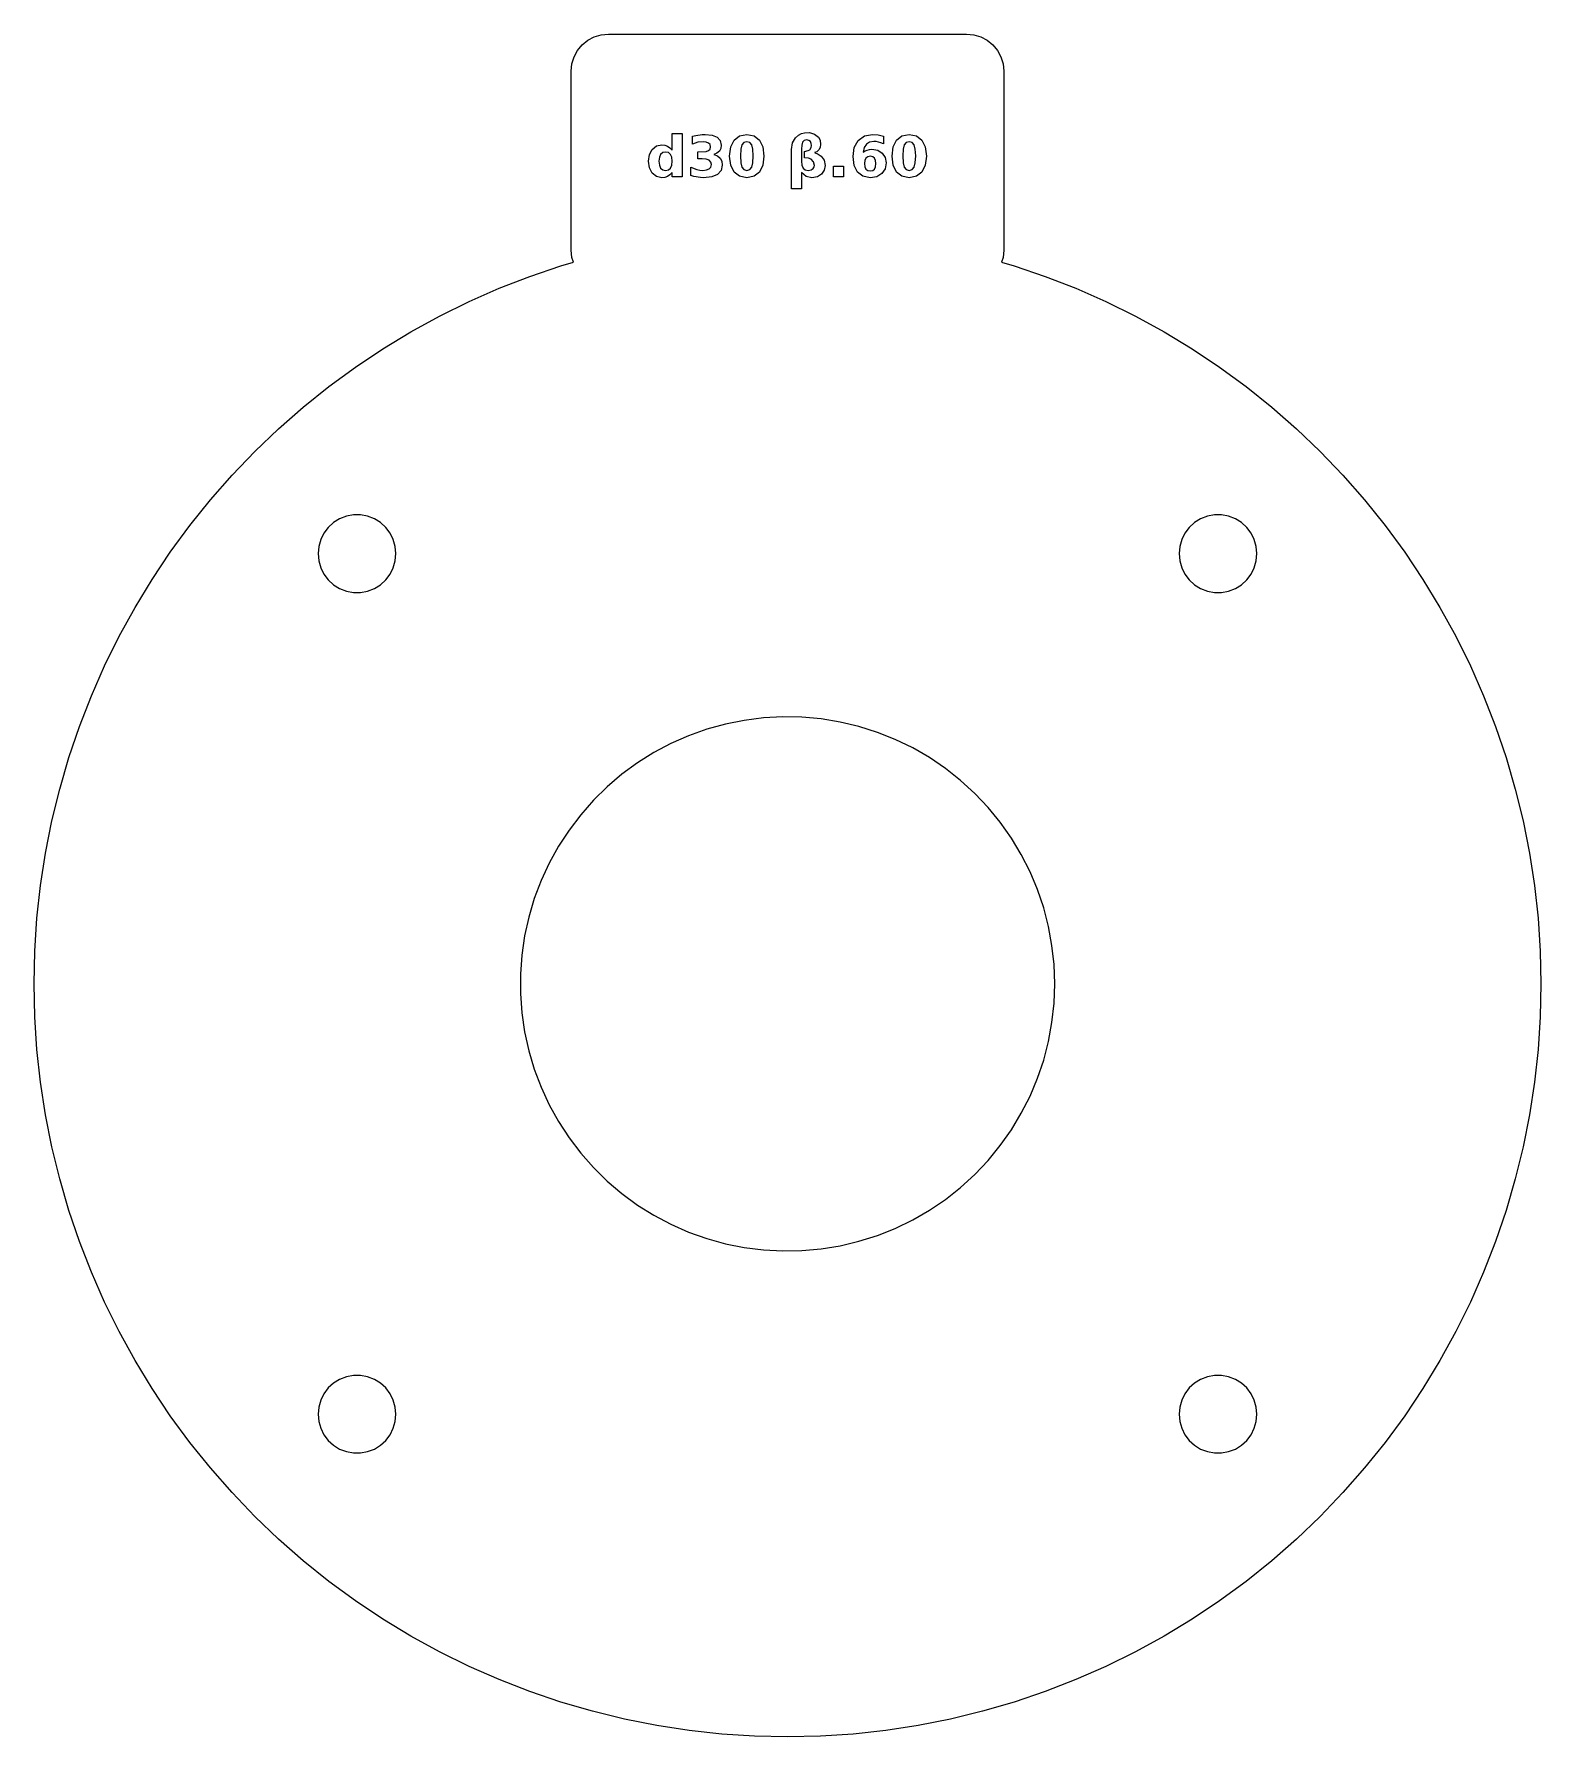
# Model space of a CAD drawing. Header units: millimetres. Extents: x -42.1 to 42.1, y -42.1 to 53.1.
import ezdxf

# ---------------------------------------------------------------- set-up
doc = ezdxf.new("R2010")
doc.units = ezdxf.units.MM
doc.layers.add('CUT', color=1, linetype='Continuous')
doc.layers.add('ENGRAVE', color=5, linetype='Continuous')

msp = doc.modelspace()

# ---------------------------------------------------------------- linework, layer by layer
at = {"layer": 'CUT'}
for points in [[(21.0375, 36.438), (22.6069, 35.4857), (24.1332, 34.4658), (25.6136, 33.3804), (27.0453, 32.2313), (28.4255, 31.021), (29.7515, 29.7515), (31.021, 28.4255), (32.2313, 27.0453), (33.3804, 25.6136), (34.4658, 24.1332), (35.4857, 22.6069), (36.438, 21.0375), (37.321, 19.4281), (38.1329, 17.7817), (38.8722, 16.1014), (39.5376, 14.3905), (40.1277, 12.6522), (40.6413, 10.8898), (41.0777, 9.1067), (41.4358, 7.3063), (41.7151, 5.4919), (41.9149, 3.6671), (42.035, 1.8353), (42.075, 0), (42.035, -1.8353), (41.9149, -3.6671), (41.7151, -5.4919), (41.4358, -7.3063), (41.0777, -9.1067), (40.6413, -10.8898), (40.1277, -12.6522), (39.5376, -14.3905), (38.8722, -16.1014), (38.1329, -17.7817), (37.321, -19.4281), (36.438, -21.0375), (35.4857, -22.6069), (34.4658, -24.1332), (33.3804, -25.6136), (32.2313, -27.0453), (31.021, -28.4255), (29.7515, -29.7515), (28.4255, -31.021), (27.0453, -32.2313), (25.6136, -33.3804), (24.1332, -34.4658), (22.6069, -35.4857), (21.0375, -36.438), (19.4281, -37.321), (17.7817, -38.1329), (16.1014, -38.8722), (14.3905, -39.5376), (12.6522, -40.1277), (10.8898, -40.6413), (9.1067, -41.0777), (7.3063, -41.4358), (5.4919, -41.7151), (3.6671, -41.9149), (1.8353, -42.035), (0, -42.075), (-1.8353, -42.035), (-3.6671, -41.9149), (-5.4919, -41.7151), (-7.3063, -41.4358), (-9.1067, -41.0777), (-10.8898, -40.6413), (-12.6522, -40.1277), (-14.3905, -39.5376), (-16.1014, -38.8722), (-17.7817, -38.1329), (-19.4281, -37.321), (-21.0375, -36.438), (-22.6069, -35.4857), (-24.1332, -34.4658), (-25.6136, -33.3804), (-27.0453, -32.2313), (-28.4255, -31.021), (-29.7515, -29.7515), (-31.021, -28.4255), (-32.2313, -27.0453), (-33.3804, -25.6136), (-34.4658, -24.1332), (-35.4857, -22.6069), (-36.438, -21.0375), (-37.321, -19.4281), (-38.1329, -17.7817), (-38.8722, -16.1014), (-39.5376, -14.3905), (-40.1277, -12.6522), (-40.6413, -10.8898), (-41.0777, -9.1067), (-41.4358, -7.3063), (-41.7151, -5.4919), (-41.9149, -3.6671), (-42.035, -1.8353), (-42.075, 0), (-42.035, 1.8353), (-41.9149, 3.6671), (-41.7151, 5.4919), (-41.4358, 7.3063), (-41.0777, 9.1067), (-40.6413, 10.8898), (-40.1277, 12.6522), (-39.5376, 14.3905), (-38.8722, 16.1014), (-38.1329, 17.7817), (-37.321, 19.4281), (-36.438, 21.0375), (-35.4857, 22.6069), (-34.4658, 24.1332), (-33.3804, 25.6136), (-32.2313, 27.0453), (-31.021, 28.4255), (-29.7515, 29.7515), (-28.4255, 31.021), (-27.0453, 32.2313), (-25.6136, 33.3804), (-24.1332, 34.4658), (-22.6069, 35.4857), (-21.0375, 36.438), (-19.4281, 37.321), (-17.7817, 38.1329), (-16.1014, 38.8722), (-14.3905, 39.5376), (-12.6522, 40.1277), (-11.9553, 40.3308), (-12.0355, 40.5951), (-12.075, 40.9963), (-12.075, 51.0037), (-12.0355, 51.4049), (-11.9174, 51.7942), (-11.7256, 52.153), (-11.4675, 52.4675), (-11.153, 52.7256), (-10.7942, 52.9174), (-10.4049, 53.0355), (-10.0037, 53.075), (10.0037, 53.075), (10.4049, 53.0355), (10.7942, 52.9174), (11.153, 52.7256), (11.4675, 52.4675), (11.7256, 52.153), (11.9174, 51.7942), (12.0355, 51.4049), (12.075, 51.0037), (12.075, 40.9963), (12.0355, 40.5951), (11.9553, 40.3308), (12.6522, 40.1277), (14.3905, 39.5376), (16.1014, 38.8722), (17.7817, 38.1329), (19.4281, 37.321)], [(-22.1927, 25.1865), (-22.4345, 25.5067), (-22.7311, 25.7771), (-23.0723, 25.9883), (-23.4465, 26.1333), (-23.841, 26.207), (-24.2423, 26.207), (-24.6368, 26.1333), (-25.011, 25.9883), (-25.3522, 25.7771), (-25.6487, 25.5067), (-25.8906, 25.1865), (-26.0695, 24.8272), (-26.1793, 24.4412), (-26.2163, 24.0416), (-26.1793, 23.642), (-26.0695, 23.256), (-25.8906, 22.8968), (-25.6487, 22.5766), (-25.3522, 22.3062), (-25.011, 22.0949), (-24.6368, 21.95), (-24.2423, 21.8762), (-23.841, 21.8762), (-23.4465, 21.95), (-23.0723, 22.0949), (-22.7311, 22.3062), (-22.4345, 22.5766), (-22.1927, 22.8968), (-22.0138, 23.256), (-21.904, 23.642), (-21.867, 24.0416), (-21.904, 24.4412), (-22.0138, 24.8272)], [(25.6487, 25.5067), (25.3522, 25.7771), (25.011, 25.9883), (24.6368, 26.1333), (24.2423, 26.207), (23.841, 26.207), (23.4465, 26.1333), (23.0723, 25.9883), (22.7311, 25.7771), (22.4345, 25.5067), (22.1927, 25.1865), (22.0138, 24.8272), (21.904, 24.4412), (21.867, 24.0416), (21.904, 23.642), (22.0138, 23.256), (22.1927, 22.8968), (22.4345, 22.5766), (22.7311, 22.3062), (23.0723, 22.0949), (23.4465, 21.95), (23.841, 21.8762), (24.2423, 21.8762), (24.6368, 21.95), (25.011, 22.0949), (25.3522, 22.3062), (25.6487, 22.5766), (25.8906, 22.8968), (26.0695, 23.256), (26.1793, 23.642), (26.2163, 24.0416), (26.1793, 24.4412), (26.0695, 24.8272), (25.8906, 25.1865)], [(13.9624, 5.2731), (13.5455, 6.2668), (13.058, 7.2279), (12.5024, 8.1513), (11.8817, 9.0322), (11.1989, 9.866), (10.4578, 10.6484), (9.6622, 11.3752), (8.8162, 12.0428), (7.9242, 12.6475), (6.991, 13.1864), (6.0213, 13.6565), (5.0201, 14.0553), (3.9928, 14.3809), (2.9447, 14.6316), (1.8813, 14.8059), (0.808, 14.9031), (-0.2695, 14.9225), (-1.3455, 14.8642), (-2.4146, 14.7283), (-3.4711, 14.5157), (-4.5094, 14.2274), (-5.5243, 13.8649), (-6.5104, 13.4302), (-7.4625, 12.9254), (-8.3757, 12.3532), (-9.2452, 11.7166), (-10.0666, 11.019), (-10.8354, 10.2639), (-11.5478, 9.4553), (-12.2, 8.5974), (-12.7886, 7.6946), (-13.3104, 6.7518), (-13.7629, 5.7737), (-14.1437, 4.7656), (-14.4507, 3.7326), (-14.6823, 2.6801), (-14.8375, 1.6137), (-14.9152, 0.5388), (-14.9152, -0.5388), (-14.8375, -1.6137), (-14.6823, -2.6801), (-14.4507, -3.7326), (-14.1437, -4.7656), (-13.7629, -5.7737), (-13.3104, -6.7518), (-12.7886, -7.6946), (-12.2, -8.5974), (-11.5478, -9.4553), (-10.8354, -10.2639), (-10.0666, -11.019), (-9.2452, -11.7166), (-8.3757, -12.3532), (-7.4625, -12.9254), (-6.5104, -13.4302), (-5.5243, -13.8649), (-4.5094, -14.2274), (-3.4711, -14.5157), (-2.4146, -14.7283), (-1.3455, -14.8642), (-0.2695, -14.9225), (0.808, -14.9031), (1.8813, -14.8059), (2.9447, -14.6316), (3.9928, -14.3809), (5.0201, -14.0553), (6.0213, -13.6565), (6.991, -13.1864), (7.9242, -12.6475), (8.8162, -12.0428), (9.6622, -11.3752), (10.4578, -10.6484), (11.1989, -9.866), (11.8817, -9.0322), (12.5024, -8.1513), (13.058, -7.2279), (13.5455, -6.2668), (13.9624, -5.2731), (14.3065, -4.2518), (14.576, -3.2084), (14.7695, -2.1483), (14.886, -1.077), (14.925, 0), (14.886, 1.077), (14.7695, 2.1483), (14.576, 3.2084), (14.3065, 4.2518)], [(-22.0138, -23.256), (-22.1927, -22.8968), (-22.4345, -22.5766), (-22.7311, -22.3062), (-23.0723, -22.0949), (-23.4465, -21.95), (-23.841, -21.8762), (-24.2423, -21.8762), (-24.6368, -21.95), (-25.011, -22.0949), (-25.3522, -22.3062), (-25.6487, -22.5766), (-25.8906, -22.8968), (-26.0695, -23.256), (-26.1793, -23.642), (-26.2163, -24.0416), (-26.1793, -24.4412), (-26.0695, -24.8272), (-25.8906, -25.1865), (-25.6487, -25.5067), (-25.3522, -25.7771), (-25.011, -25.9883), (-24.6368, -26.1333), (-24.2423, -26.207), (-23.841, -26.207), (-23.4465, -26.1333), (-23.0723, -25.9883), (-22.7311, -25.7771), (-22.4345, -25.5067), (-22.1927, -25.1865), (-22.0138, -24.8272), (-21.904, -24.4412), (-21.867, -24.0416), (-21.904, -23.642)], [(26.1793, -23.642), (26.0695, -23.256), (25.8906, -22.8968), (25.6487, -22.5766), (25.3522, -22.3062), (25.011, -22.0949), (24.6368, -21.95), (24.2423, -21.8762), (23.841, -21.8762), (23.4465, -21.95), (23.0723, -22.0949), (22.7311, -22.3062), (22.4345, -22.5766), (22.1927, -22.8968), (22.0138, -23.256), (21.904, -23.642), (21.867, -24.0416), (21.904, -24.4412), (22.0138, -24.8272), (22.1927, -25.1865), (22.4345, -25.5067), (22.7311, -25.7771), (23.0723, -25.9883), (23.4465, -26.1333), (23.841, -26.207), (24.2423, -26.207), (24.6368, -26.1333), (25.011, -25.9883), (25.3522, -25.7771), (25.6487, -25.5067), (25.8906, -25.1865), (26.0695, -24.8272), (26.1793, -24.4412), (26.2163, -24.0416)]]:
    msp.add_lwpolyline(points, close=True, dxfattribs=at)
at = {"layer": 'ENGRAVE'}
for points in [[(-6.8491, 45.0677), (-7.0208, 45.0498), (-7.3154, 45.114), (-7.5523, 45.3068), (-7.7079, 45.601), (-7.7598, 45.9688), (-7.7079, 46.3364), (-7.5523, 46.6303), (-7.3154, 46.823), (-7.0208, 46.8873), (-6.85, 46.8691), (-6.6998, 46.8148), (-6.5659, 46.7221), (-6.4443, 46.5892), (-6.4443, 47.5267), (-5.8818, 47.5267), (-5.8818, 45.0953), (-6.4443, 45.0953), (-6.4443, 45.3483), (-6.5658, 45.2144), (-6.6993, 45.1217)], [(-4.2336, 45.0949), (-4.6818, 45.0498), (-4.8619, 45.057), (-5.2218, 45.115), (-5.3993, 45.1658), (-5.3993, 45.6298), (-5.0643, 45.5023), (-4.8991, 45.47), (-4.7368, 45.4592), (-4.5256, 45.4799), (-4.3703, 45.5418), (-4.2746, 45.6427), (-4.2428, 45.7797), (-4.2754, 45.9199), (-4.3733, 46.0213), (-4.5349, 46.0827), (-4.7588, 46.1033), (-4.9992, 46.1033), (-4.9992, 46.4907), (-4.5484, 46.5085), (-4.4088, 46.5618), (-4.3255, 46.6514), (-4.2978, 46.7782), (-4.3248, 46.8971), (-4.4058, 46.9858), (-4.5356, 47.0409), (-4.7103, 47.0592), (-5.0038, 47.0262), (-5.2993, 46.9297), (-5.2993, 47.3702), (-5.122, 47.414), (-4.7728, 47.464), (-4.6023, 47.4703), (-4.205, 47.4329), (-3.9223, 47.3208), (-3.7528, 47.134), (-3.6963, 46.8717), (-3.7233, 46.6857), (-3.8043, 46.5367), (-3.9376, 46.4256), (-4.1227, 46.3533), (-3.9151, 46.2698), (-3.7643, 46.1412), (-3.672, 45.9701), (-3.6413, 45.7578), (-3.7078, 45.4524), (-3.9073, 45.2302)], [(-3.2338, 46.2593), (-3.1713, 46.774), (-2.9838, 47.1553), (-2.681, 47.3915), (-2.2728, 47.4703), (-1.8656, 47.3915), (-1.5633, 47.1553), (-1.3758, 46.774), (-1.3133, 46.2593), (-1.3758, 45.7459), (-1.5633, 45.3648), (-1.8656, 45.1285), (-2.2728, 45.0498), (-2.681, 45.1285), (-2.9838, 45.3648), (-3.1713, 45.7459)], [(-2.4386, 47.0145), (-2.5493, 46.8803), (-2.6115, 46.637), (-2.6322, 46.2642), (-2.6115, 45.887), (-2.5493, 45.6403), (-2.4386, 45.5045), (-2.2728, 45.4592), (-2.1078, 45.5045), (-1.9978, 45.6403), (-1.9355, 45.887), (-1.9148, 46.2642), (-1.9352, 46.637), (-1.9968, 46.8803), (-2.1068, 47.0145), (-2.2728, 47.0592)], [(1.2227, 47.5658), (1.5077, 47.4779), (1.7227, 47.3143), (1.8165, 47.1407), (1.8477, 46.8952), (1.8262, 46.7551), (1.7617, 46.6217), (1.644, 46.499), (1.5008, 46.4498), (1.71, 46.3701), (1.8758, 46.2563), (2.0445, 46.0262), (2.1007, 45.7392), (2.0519, 45.479), (1.9053, 45.2552), (1.671, 45.1011), (1.3582, 45.0498), (1.0384, 45.1244), (0.7817, 45.3483), (0.7817, 44.4297), (0.2227, 44.4297), (0.2227, 46.6172), (0.2766, 47.0024), (0.4383, 47.2797), (0.6151, 47.4322), (0.7897, 47.5177), (0.9499, 47.5571)], [(1.2777, 47.0692), (1.1961, 47.1367), (1.0742, 47.1593), (0.9311, 47.1262), (0.8428, 47.0273), (0.797, 46.8661), (0.7817, 46.6467), (0.7817, 45.9688), (0.8057, 45.7494), (0.8777, 45.5883), (0.995, 45.4892), (1.1538, 45.4562), (1.3229, 45.4828), (1.4302, 45.5622), (1.4876, 45.6581), (1.5068, 45.7328), (1.4607, 45.9336), (1.3227, 46.0892), (1.179, 46.141), (0.9477, 46.1623), (0.9477, 46.5187), (1.1484, 46.5621), (1.2412, 46.6142), (1.3151, 46.7401), (1.3398, 46.8468), (1.3243, 46.9689)], [(4.288, 46.7386), (4.2317, 46.4813), (4.339, 46.5481), (4.4547, 46.5958), (4.5808, 46.6246), (4.7178, 46.6343), (5.0408, 46.5819), (5.2948, 46.4248), (5.4594, 46.1833), (5.5143, 45.8768), (5.4529, 45.539), (5.2687, 45.2758), (4.9819, 45.1063), (4.6113, 45.0498), (4.208, 45.1265), (3.9072, 45.3567), (3.7205, 45.7284), (3.6582, 46.2283), (3.7311, 46.7444), (3.9497, 47.1367), (4.2952, 47.3846), (4.7487, 47.4672), (5.0612, 47.4423), (5.3613, 47.3672), (5.3613, 46.9357), (5.217, 46.997), (4.9517, 47.0649), (4.8253, 47.0733), (4.5864, 47.0359), (4.4068, 46.9237)], [(5.8392, 46.2593), (5.9017, 46.774), (6.0892, 47.1553), (6.392, 47.3915), (6.8003, 47.4703), (7.2074, 47.3915), (7.5098, 47.1553), (7.6973, 46.774), (7.7598, 46.2593), (7.6973, 45.7459), (7.5098, 45.3648), (7.2074, 45.1285), (6.8003, 45.0498), (6.392, 45.1285), (6.0892, 45.3648), (5.9017, 45.7459)], [(6.5237, 46.8803), (6.4615, 46.637), (6.4407, 46.2642), (6.4615, 45.887), (6.5237, 45.6403), (6.6344, 45.5045), (6.8003, 45.4592), (6.9652, 45.5045), (7.0753, 45.6403), (7.1375, 45.887), (7.1583, 46.2642), (7.1378, 46.637), (7.0762, 46.8803), (6.9663, 47.0145), (6.8003, 47.0592), (6.6344, 47.0145)], [(-6.4679, 45.7484), (-6.4443, 45.9688), (-6.4679, 46.189), (-6.5388, 46.3498), (-6.6546, 46.4484), (-6.8133, 46.4813), (-6.9704, 46.4484), (-7.0858, 46.3498), (-7.1566, 46.189), (-7.1803, 45.9688), (-7.1566, 45.7484), (-7.0858, 45.5872), (-6.9704, 45.489), (-6.8133, 45.4562), (-6.6546, 45.489), (-6.5388, 45.5872)], [(3.1333, 45.6998), (3.1333, 45.0953), (2.5708, 45.0953), (2.5708, 45.6998)], [(4.3807, 46.1442), (4.3215, 46.0165), (4.3018, 45.8372), (4.3215, 45.6583), (4.3807, 45.5303), (4.4795, 45.4537), (4.6177, 45.4282), (4.7567, 45.4537), (4.8558, 45.5303), (4.915, 45.6583), (4.9347, 45.8372), (4.915, 46.0165), (4.8558, 46.1442), (4.7567, 46.2211), (4.6177, 46.2467), (4.4795, 46.2211)]]:
    msp.add_lwpolyline(points, close=True, dxfattribs=at)

doc.saveas('drawing.dxf')
